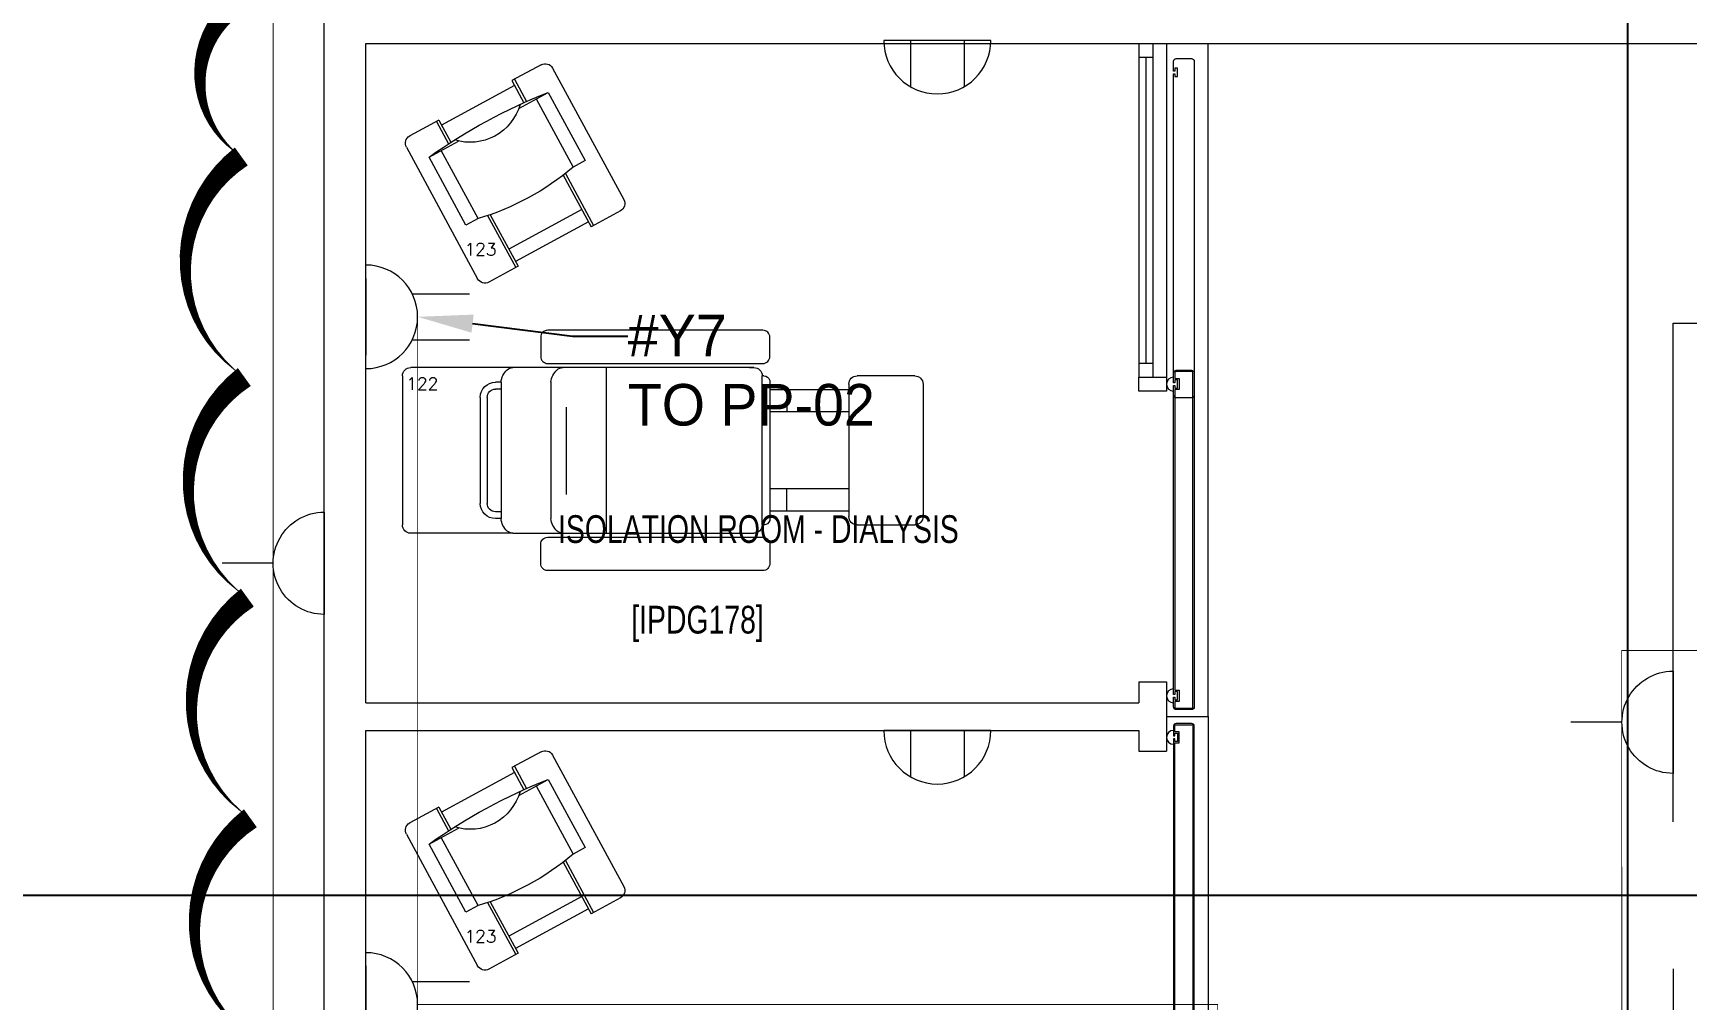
# Model space of a CAD drawing. Header units: metres. Extents: x 75097 to 220695, y -1557923 to -1361206.
# Drawn here: x 160756 to 166727, y -1434015 to -1430525 of the extents above; entities that cross this region are included whole.
import ezdxf
from ezdxf import colors
from ezdxf.entities.mleader import LeaderData, LeaderLine
from ezdxf.math import Vec2, Vec3

# ---------------------------------------------------------------- set-up
doc = ezdxf.new("R2010")
doc.units = ezdxf.units.M
doc.layers.get('0').update_dxf_attribs({"lineweight": 0})
for name, color, linetype, lineweight in [('A-100 - Copy$0$72_EGR_BASE_TEXT', 8, 'Continuous', 0), ('A-100 - Copy$0$Aluminum', 8, 'Continuous', 0), ('A-100 - Copy$0$Medical Equipment and Furniture', 8, 'Continuous', 0), ('A-100 - Copy$0$Medical Equipment and Furniture1', 8, 'Continuous', 5), ('A-100 - Copy$0$Walls', 8, 'Continuous', 0), ('A-100 - Copy$0$Wooden Joinery', 8, 'Continuous', 0)]:
    doc.layers.add(name, color=color, linetype=linetype, lineweight=lineweight)
doc.layers.add('A-100 - Copy$0$axes', color=8, linetype='Continuous')
doc.layers.add('PD-VENT', color=8, linetype='Continuous')
for name, color, linetype, lineweight, true_color in [('E-POWR', 7, 'Continuous', 9, 0x4e7e3e), ('E-PW', 7, 'Continuous', 9, 0x4e7e3e), ('REV 01', 7, 'Continuous', 0, 0xe41b4d)]:
    doc.layers.add(name, color=color, linetype=linetype, lineweight=lineweight, true_color=true_color)
doc.styles.add('A-100 - Copy$0$list_ghTextstyle', font='romans.shx', dxfattribs={"height": 0.25})
doc.styles.add('A-100 - Copy$0$X3G_ENTITY_2587EA', font='swisscl.ttf', dxfattribs={"height": 200})
doc.styles.get("Standard").update_dxf_attribs({"font": 'GOTHIC.TTF'})

# ---------------------------------------------------------------- blocks, each defined once
blk = doc.blocks.new('GI-041_dwg_E-SKT2-3902840-GI-041')
at = {"layer": 'E-POWR'}
blk.add_line((0.1982, 0), (-0.1982, 0), dxfattribs=at)
at = {"layer": 'E-PW'}
for p, q in [((-0.0879, 0.1765), (-0.0879, 0.3944)), ((0.0878, 0.1766), (0.0878, 0.3944)), ((-0.1466, 0), (0.1466, 0))]:
    blk.add_line(p, q, dxfattribs=at)
blk.add_arc((0, 0), 0.1972, 0.0142, 180.0142, dxfattribs=at)
blk = doc.blocks.new('NORMAL SOCKET')
at = {"layer": 'E-POWR'}
for p, q in [((0, 307.7), (0, 615.4)), ((-307.7, 0), (307.7, 0))]:
    blk.add_line(p, q, dxfattribs=at)
blk.add_ellipse((0, 0), major_axis=(32.8, 305.9), ratio=1, start_param=4.81904, end_param=7.960633, dxfattribs=at)
blk = doc.blocks.new('WALL OUTLET')
at = {"layer": 'E-POWR', "extrusion": (9.94399e-05, 4.90741e-07, 1)}
blk.add_line((-193.4, 0, 0), (193.4, 0, 0), dxfattribs=at)
blk.add_line((-193.4, 0, 0), (193.4, 0, 0), dxfattribs=at)
at = {"layer": 'E-POWR', "extrusion": (9.94399e-05, 4.90741e-07, 1), "elevation": 0}
for points in [[(-96.7, 0), (-96.7, 167.5)], [(96.7, 0), (96.7, 167.5)]]:
    blk.add_lwpolyline(points, dxfattribs=at)
at = {"layer": 'E-POWR', "extrusion": (9.94399e-05, 4.90741e-07, 1)}
blk.add_arc((0, 0, 0), 193.4, 359.99626, 179.99626, dxfattribs=at)
blk = doc.blocks.new('A-100 - Copy$0$HF16786C-P')
for p, q in [((0.312, 0.2989), (1.0025, 0.2989)), ((0.3285, 0.2989), (0.312, 0.2989)), ((0.845, 0.2989), (0.845, -0.2989)), ((1.0025, 0.2989), (1.1825, 0.2989)), ((1.1825, 0.2989), (1.5514, 0.2989)), ((-0.2986, 0.2389), (-0.2986, -0.2389)), ((-0.2686, 0.2689), (-0.0607, 0.2689)), ((-0.0307, 0.2389), (-0.0307, -0.2389)), ((0.2768, 0.2689), (0.282, 0.2689)), ((0.282, -0.2689), (0.282, 0.2689)), ((1.045, 0.2463), (1.045, -0.2463)), ((1.225, 0.2463), (1.225, -0.2463)), ((1.225, 0.2463), (1.245, 0.2463)), ((1.5814, 0.2689), (1.5814, -0.2689)), ((-0.0307, 0.2189), (0.2547, 0.2189)), ((0.1938, 0.2189), (0.1938, 0.1389)), ((1.225, 0.2213), (1.245, 0.2213)), ((1.275, 0.1913), (1.275, -0.1913)), ((1.3, 0.1913), (1.3, -0.1913)), ((-0.0307, 0.1389), (0.2547, 0.1389)), ((0.9898, 0.156), (0.9898, -0.1588)), ((-0.0307, -0.1389), (0.2547, -0.1389)), ((0.1938, -0.2189), (0.1938, -0.1389)), ((-0.0307, -0.2189), (0.2547, -0.2189)), ((1.225, -0.2213), (1.245, -0.2213)), ((-0.0607, -0.2689), (-0.2686, -0.2689)), ((0.2768, -0.2689), (0.282, -0.2689)), ((1.225, -0.2463), (1.245, -0.2463)), ((1.0025, -0.2989), (0.312, -0.2989)), ((1.1825, -0.2989), (1.0025, -0.2989)), ((1.1825, -0.2989), (1.5514, -0.2989))]:
    blk.add_line(p, q)
for points in [[(1.0817, 0.4087), (1.0817, 0.3386, -0.414214), (1.0567, 0.3136), (0.2797, 0.3136, -0.414214), (0.2547, 0.3386), (0.2547, 0.4087, -0.414214), (0.2797, 0.4337), (1.0567, 0.4337, -0.414214)], [(1.0817, -0.4087), (1.0817, -0.3386, 0.414214), (1.0567, -0.3136), (0.2797, -0.3136, 0.414214), (0.2547, -0.3386), (0.2547, -0.4087, 0.414214), (0.2797, -0.4337), (1.0567, -0.4337, 0.414214)]]:
    blk.add_lwpolyline(points, format="xyb", close=True)
blk.add_lwpolyline([(0.2547, 0.2527), (0.2547, -0.2527)])
for centre, radius, start, end in [((0.312, 0.2689), 0.03, 90, 180), ((1.0025, 0.2689), 0.03, 47.44084, 90), ((1.1825, 0.2689), 0.03, 47.44084, 90), ((1.5514, 0.2689), 0.03, 0, 90), ((-0.2686, 0.2389), 0.03, 90, 180), ((-0.0607, 0.2389), 0.03, 0, 90), ((0.2756, 0.2474), 0.0216, 86.99887, 165.78399), ((0.9759, 0.2399), 0.0694, 5.3127, 47.44084), ((1.1559, 0.2399), 0.0694, 5.3127, 47.44084), ((1.245, 0.1913), 0.055, 0, 90), ((1.245, 0.1913), 0.03, 0, 90), ((1.245, -0.1913), 0.03, 270, 0), ((1.245, -0.1913), 0.055, 270, 0), ((-0.2686, -0.2389), 0.03, 180, 270), ((-0.0607, -0.2389), 0.03, 270, 0), ((0.2756, -0.2474), 0.0216, 194.21601, 273.00113), ((0.312, -0.2689), 0.03, 180, 270), ((1.0025, -0.2689), 0.03, 270, 312.55916), ((0.9759, -0.2399), 0.0694, 312.55916, 354.6873), ((1.1825, -0.2689), 0.03, 270, 312.55916), ((1.1559, -0.2399), 0.0694, 312.55916, 354.6873), ((1.5514, -0.2689), 0.03, 270, 0)]:
    blk.add_arc(centre, radius, start, end)
blk = doc.blocks.new('A-100 - Copy$0$F.44.66.83')
at = {"layer": 'A-100 - Copy$0$Medical Equipment and Furniture1', "xscale": -1000, "yscale": 1000, "zscale": 1000, "rotation": 270}
blk.add_blockref('A-100 - Copy$0$HF16786C-P', (77696, -14001.8), dxfattribs=at)
blk = doc.blocks.new('A-100 - Copy$0$ME11218-P')
at = {"layer": 'A-100 - Copy$0$Medical Equipment and Furniture1'}
for p, q in [((-0.015, 0.55), (-0.015, 0.01)), ((0.015, 0.58), (0.135, 0.58)), ((0.125, 0.58), (0.125, 0.4883)), ((0.135, 0.58), (0.135, 0.4891)), ((0.135, 0.56), (0.435, 0.56)), ((0.435, 0.58), (0.555, 0.58)), ((0.435, 0.58), (0.435, 0.4891)), ((0.445, 0.58), (0.445, 0.4883)), ((0.585, 0.55), (0.585, 0.01)), ((0.1613, 0.48), (0.04, 0.48)), ((0.04, 0.48), (0.04, 0.2)), ((0.09, 0.48), (0.09, 0.2)), ((0.53, 0.48), (0.4087, 0.48)), ((0.48, 0.2), (0.48, 0.48)), ((0.53, 0.2), (0.53, 0.48)), ((0.04, 0.2), (0.09, 0.2)), ((0.125, 0.1934), (0.125, -0.02)), ((0.135, 0.1918), (0.135, -0.02)), ((0.435, 0.1918), (0.435, -0.02)), ((0.445, 0.1934), (0.445, -0.02)), ((0.48, 0.2), (0.53, 0.2)), ((0.135, 0.05), (0.435, 0.05)), ((0.135, 0), (0.435, 0)), ((0.015, -0.02), (0.135, -0.02)), ((0.435, -0.02), (0.555, -0.02))]:
    blk.add_line(p, q, dxfattribs=at)
for centre, radius, start, end in [((0.015, 0.55), 0.03, 90, 180), ((0.555, 0.55), 0.03, 0, 90), ((0.285, -1.5865), 2.081, 83.23871, 96.76129), ((0.285, 0.6208), 0.1874, 224.20267, 315.79733), ((0.285, 1.1406), 0.9606, 258.28797, 281.71203), ((0.015, 0.01), 0.03, 180, 270), ((0.555, 0.01), 0.03, 270, 0)]:
    blk.add_arc(centre, radius, start, end, dxfattribs=at)
blk = doc.blocks.new('A-100 - Copy$0$U.63.18.79')
at = {"layer": 'A-100 - Copy$0$Medical Equipment and Furniture1', "extrusion": (1.14575e-09, 6.21071e-10, -1), "xscale": 999.9999999999976, "yscale": 999.9999999999976, "zscale": -999.9999999999977, "rotation": 61.53915026862275}
blk.add_blockref('A-100 - Copy$0$ME11218-P', (-78585.3, -13211.3, 0), dxfattribs=at)
blk = doc.blocks.new('A-100 - Copy')
at = {"layer": 'A-100 - Copy$0$Aluminum'}
for p, q in [((164748.3, -1430562.7, 0), (164748.3, -1431767.3, 0)), ((164798.3, -1430562.7, 0), (164798.3, -1431767.3, 0)), ((164848.3, -1430562.7, 0), (164848.3, -1431767.3, 0)), ((164748.3, -1430612.7, 0), (164798.3, -1430612.7, 0)), ((164773.3, -1430612.7, 0), (164773.3, -1431717.3, 0)), ((164748.3, -1431717.3, 0), (164798.3, -1431717.3, 0))]:
    blk.add_line(p, q, dxfattribs=at)
at = {"layer": 'A-100 - Copy$0$Aluminum', "elevation": 0}
blk.add_lwpolyline([(164848.3, -1431767.3), (164848.3, -1431817.3), (164748.3, -1431817.3), (164748.3, -1431767.3)], close=True, dxfattribs=at)
at = {"layer": 'A-100 - Copy$0$axes'}
for p, q in [((166513.3, -1477297.4, 0), (166513.3, -1391762.7, 0)), ((178940.3, -1433637.7, 2.4), (96147.6, -1433637.7, 2.4))]:
    blk.add_line(p, q, dxfattribs=at)
at = {"layer": 'A-100 - Copy$0$Walls'}
for p, q in [((161807.3, -1448562.7, 0), (161807.3, -1430312.7, 0)), ((161957.3, -1432942.3, 0), (161957.3, -1430562.7, 0)), ((161957.3, -1430562.7, 0), (175033.3, -1430562.7, 0)), ((166677, -1433372.7, 0), (166677, -1431572.7, 0)), ((166677, -1431572.7, 0), (166777, -1431572.7, 0)), ((164748.3, -1432867.3, 0), (164748.3, -1432942.3, 0)), ((164748.3, -1432867.3, 0), (164848.3, -1432867.3, 0)), ((164848.3, -1432867.3, 0), (164848.3, -1433117.3, 0)), ((161957.3, -1432942.3, 0), (164748.3, -1432942.3, 0)), ((161957.3, -1435421.9, 0), (161957.3, -1433042.3, 0)), ((161957.3, -1433042.3, 0), (164748.3, -1433042.3, 0)), ((164748.3, -1433042.3, 0), (164748.3, -1433117.3, 0)), ((164748.3, -1433117.3, 0), (164848.3, -1433117.3, 0)), ((166677, -1433902.7, 0), (166677, -1435421.9, 0))]:
    blk.add_line(p, q, dxfattribs=at)
at = {"layer": 'A-100 - Copy$0$Wooden Joinery', "elevation": 0}
for points in [[(164848.3, -1432992.3), (164998.3, -1432992.3), (164998.3, -1430562.7)], [(164848.3, -1432992.3), (164998.3, -1432992.3), (164998.3, -1435421.9)]]:
    blk.add_lwpolyline(points, dxfattribs=at)
for points in [[(164878.3, -1430652.3), (164878.3, -1430662.3), (164873.3, -1430662.3), (164873.3, -1430627.3, -0.414214), (164883.3, -1430617.3), (164938.3, -1430617.3, -0.414214), (164948.3, -1430627.3), (164948.3, -1431832.3, -0.414214), (164938.3, -1431842.3), (164883.3, -1431842.3, -0.414214), (164873.3, -1431832.3), (164873.3, -1431797.3), (164878.3, -1431797.3), (164878.3, -1431807.3), (164888.3, -1431807.3), (164888.3, -1431777.3), (164878.3, -1431777.3), (164878.3, -1431787.3), (164873.3, -1431787.3), (164873.3, -1430672.3), (164878.3, -1430672.3), (164878.3, -1430682.3), (164888.3, -1430682.3), (164888.3, -1430652.3)], [(164878.3, -1431777.3), (164878.3, -1431787.3), (164873.3, -1431787.3), (164873.3, -1431752.3, -0.414214), (164883.3, -1431742.3), (164938.3, -1431742.3, -0.414214), (164948.3, -1431752.3), (164948.3, -1432957.3, -0.414214), (164938.3, -1432967.3), (164883.3, -1432967.3, -0.414214), (164873.3, -1432957.3), (164873.3, -1432922.3), (164878.3, -1432922.3), (164878.3, -1432932.3), (164888.3, -1432932.3), (164888.3, -1432902.3), (164878.3, -1432902.3), (164878.3, -1432912.3), (164873.3, -1432912.3), (164873.3, -1431797.3), (164878.3, -1431797.3), (164878.3, -1431807.3), (164888.3, -1431807.3), (164888.3, -1431777.3)], [(164878.3, -1431812.3), (164878.3, -1432897.3), (164893.3, -1432897.3), (164893.3, -1432937.3), (164878.3, -1432937.3), (164878.3, -1432957.3, 0.414214), (164883.3, -1432962.3), (164938.3, -1432962.3, 0.414214), (164943.3, -1432957.3), (164943.3, -1431752.3, 0.414214), (164938.3, -1431747.3), (164883.3, -1431747.3, 0.414214), (164878.3, -1431752.3), (164878.3, -1431772.3), (164893.3, -1431772.3), (164893.3, -1431812.3)], [(164878.3, -1434207.3), (164878.3, -1434197.3), (164873.3, -1434197.3), (164873.3, -1434232.3, 0.414214), (164883.3, -1434242.3), (164938.3, -1434242.3, 0.414214), (164948.3, -1434232.3), (164948.3, -1433027.3, 0.414214), (164938.3, -1433017.3), (164883.3, -1433017.3, 0.414214), (164873.3, -1433027.3), (164873.3, -1433062.3), (164878.3, -1433062.3), (164878.3, -1433052.3), (164888.3, -1433052.3), (164888.3, -1433082.3), (164878.3, -1433082.3), (164878.3, -1433072.3), (164873.3, -1433072.3), (164873.3, -1434187.3), (164878.3, -1434187.3), (164878.3, -1434177.3), (164888.3, -1434177.3), (164888.3, -1434207.3)], [(164878.3, -1434172.3), (164878.3, -1433087.3), (164893.3, -1433087.3), (164893.3, -1433047.3), (164878.3, -1433047.3), (164878.3, -1433027.3, -0.414214), (164883.3, -1433022.3), (164938.3, -1433022.3, -0.414214), (164943.3, -1433027.3), (164943.3, -1434232.3, -0.414214), (164938.3, -1434237.3), (164883.3, -1434237.3, -0.414214), (164878.3, -1434232.3), (164878.3, -1434212.3), (164893.3, -1434212.3), (164893.3, -1434172.3)]]:
    blk.add_lwpolyline(points, format="xyb", close=True, dxfattribs=at)
at = {"layer": 'A-100 - Copy$0$Wooden Joinery'}
for centre in [(164873.3, -1431792.3, 0), (164873.3, -1432917.3, 0), (164873.3, -1433067.3, 0)]:
    blk.add_arc(centre, 25, 90, 270, dxfattribs=at)
at = {"layer": 'A-100 - Copy$0$Medical Equipment and Furniture', "rotation": 90}
for name, p in [('A-100 - Copy$0$U.63.18.79', (149668.7, -1509727.5, 0)), ('A-100 - Copy$0$F.44.66.83', (149668.7, -1509727.5, 0)), ('A-100 - Copy$0$U.63.18.79', (149668.7, -1512207.1, 0))]:
    blk.add_blockref(name, p, dxfattribs=at)
at = {"layer": 'A-100 - Copy$0$72_EGR_BASE_TEXT', "char_height": 100, "attachment_point": 2, "style": 'A-100 - Copy$0$X3G_ENTITY_2587EA'}
for s, insert in [('ISOLATION ROOM - DIALYSIS', (163374.5, -1432265.5)), ('[IPDG178]', (163154.9, -1432592.5))]:
    blk.add_mtext(s, dxfattribs=dict(at, insert=insert))
at = {"layer": 'A-100 - Copy$0$Medical Equipment and Furniture', "char_height": 45, "attachment_point": 2, "style": 'A-100 - Copy$0$list_ghTextstyle'}
for s, insert in [('123', (162371.3, -1431283.2, 0)), ('122', (162161, -1431768.4, 0)), ('123', (162371.3, -1433762.8, 0))]:
    blk.add_mtext(s, dxfattribs=dict(at, insert=insert))

msp = doc.modelspace()

# ---------------------------------------------------------------- linework, layer by layer
at = {"layer": 'E-POWR', "const_width": 3}
msp.add_lwpolyline([(172208, -1402593.8), (172566.6, -1402593.8), (172566.6, -1403065.6), (172286.1, -1403065.6), (172292.9, -1405537.4), (172292.9, -1411248.1), (167493.6, -1411248.1), (161625.3, -1411248.1), (161622.7, -1412438.8), (161622.7, -1422439), (161622.7, -1432439), (161622.7, -1443656.7), (162330.4, -1443659.6)], dxfattribs=at)
at = {"layer": 'E-POWR', "const_width": 3, "elevation": 0}
for points in [[(162144.2, -1431549.5), (162144.2, -1434031.3), (165032.9, -1434031.3), (165032.9, -1439187.7), (162164.7, -1439187.7), (162164.7, -1439656.9), (163783.6, -1439656.9)], [(166963.9, -1432472.7), (166963.9, -1432753.9), (166491.2, -1432753.9), (166492.4, -1434635.2), (166962.5, -1434635.6), (166963.9, -1434835.6), (166963.9, -1437070.9), (166963.9, -1439445.4)]]:
    msp.add_lwpolyline(points, dxfattribs=at)

# ---------------------------------------------------------------- block references
at = {"layer": 'E-POWR', "color": 85, "extrusion": (0, 0, -1), "xscale": -947.6469886575187, "yscale": 947.6469886575187, "zscale": -947.6469886575187, "rotation": 90.00722499756974}
for p in [(-161957.3, -1431549.5, 0), (-161957.3, -1434031.3, 0)]:
    msp.add_blockref('GI-041_dwg_E-SKT2-3902840-GI-041', p, dxfattribs=at)
at = {"layer": 'E-POWR', "color": 85, "xscale": -0.6, "yscale": 0.6, "zscale": 0.6}
for p, rotation in [((161807.3, -1432439, 0), 90), ((166677, -1433012.9, 0), 90.00000000002748)]:
    msp.add_blockref('NORMAL SOCKET', p, dxfattribs=dict(at, rotation=rotation))
at = {"layer": 'PD-VENT', "color": 85, "rotation": 179.9959097644205}
for p in [(164020.5, -1430551.6, 0), (164020.5, -1433042.3, 0)]:
    msp.add_blockref('WALL OUTLET', p, dxfattribs=at)

# ---------------------------------------------------------------- leaders
at = {"layer": 'E-POWR'}
ml = msp.add_multileader_mtext('Standard', dxfattribs=at)
ml.set_content('#Y7\\PTO PP-02', color=256)
ml.set_leader_properties()
ml.build(insert=Vec2(0, 0))
ml.multileader.update_dxf_attribs({"text_right_attachment_type": 6, "dogleg_length": 200, "arrow_head_size": 200})
ctx = ml.context
ctx.base_point, ctx.char_height, ctx.arrow_head_size, ctx.landing_gap_size, ctx.plane_origin = Vec3(162903.1, -1431618.7, 0), 150, 200, 0.09, Vec3(163542.3, -1432702.3, 0)
ctx.right_attachment = 6
notes = []
notes.append((ctx, [(0, (1, 1, 0), (162703.1, -1431618.7, 0), (1, 0), 200, [(0, [(162144.2, -1431549.4, 0)], 0, [])])]))
ctx.mtext.insert, ctx.mtext.flow_direction = Vec3(162903.2, -1431541.8, 0), 5
for ctx, leaders in notes:
    for number, flags, end, landing, length, lines in leaders:
        leader = LeaderData()
        leader.index, (leader.has_last_leader_line, leader.has_dogleg_vector, leader.attachment_direction) = number, flags
        leader.last_leader_point, leader.dogleg_vector, leader.dogleg_length = Vec3(end), Vec3(landing), length
        for number, points, colour, breaks in lines:
            line = LeaderLine()
            line.index, line.vertices, line.color, line.breaks = number, Vec3.list(points), colors.encode_raw_color(colour), breaks
            leader.lines.append(line)
        ctx.leaders.append(leader)

# ---------------------------------------------------------------- next in the draw order: block references
msp.add_blockref('A-100 - Copy', (0, 0))

# ---------------------------------------------------------------- next in the draw order: linework, layer by layer
at = {"layer": 'REV 01', "color": 3, "elevation": 0}
msp.add_lwpolyline([(161725.7, -1446894.8, 0, 79.6, -0.520567), (161714.8, -1446098.6, 0, 79.6, -0.520567), (161703.9, -1445302.4, 0, 79.6, -0.520567), (161693, -1444506.2, 0, 79.6, -0.520567), (161682.1, -1443710, 0, 79.6, -0.520567), (161671.2, -1442913.7, 0, 79.6, -0.520567), (161660.3, -1442117.5, 0, 79.6, -0.520567), (161649.4, -1441321.3, 0, 79.6, -0.520567), (161638.5, -1440525.1, 0, 79.6, -0.520567), (161627.6, -1439728.9, 0, 79.6, -0.520567), (161616.7, -1438932.7, 0, 79.6, -0.520567), (161605.8, -1438136.5, 0, 79.6, -0.520567), (161594.9, -1437340.3, 0, 79.6, -0.520567), (161583.9, -1436544, 0, 79.6, -0.520567), (161573, -1435747.8, 0, 79.6, -0.520567), (161562.1, -1434951.6, 0, 79.6, -0.520567), (161551.2, -1434155.4, 0, 79.6, -0.520567), (161540.3, -1433359.2, 0, 79.6, -0.520567), (161529.4, -1432563, 0, 79.6, -0.520567), (161518.5, -1431766.8, 0, 79.6, -0.520567), (161507.6, -1430970.6, 0, 79.6, -0.520567), (161499.9, -1430412.7, 0, 79.6, -0.520567)], format="xyseb", dxfattribs=at)

doc.saveas('drawing.dxf')
